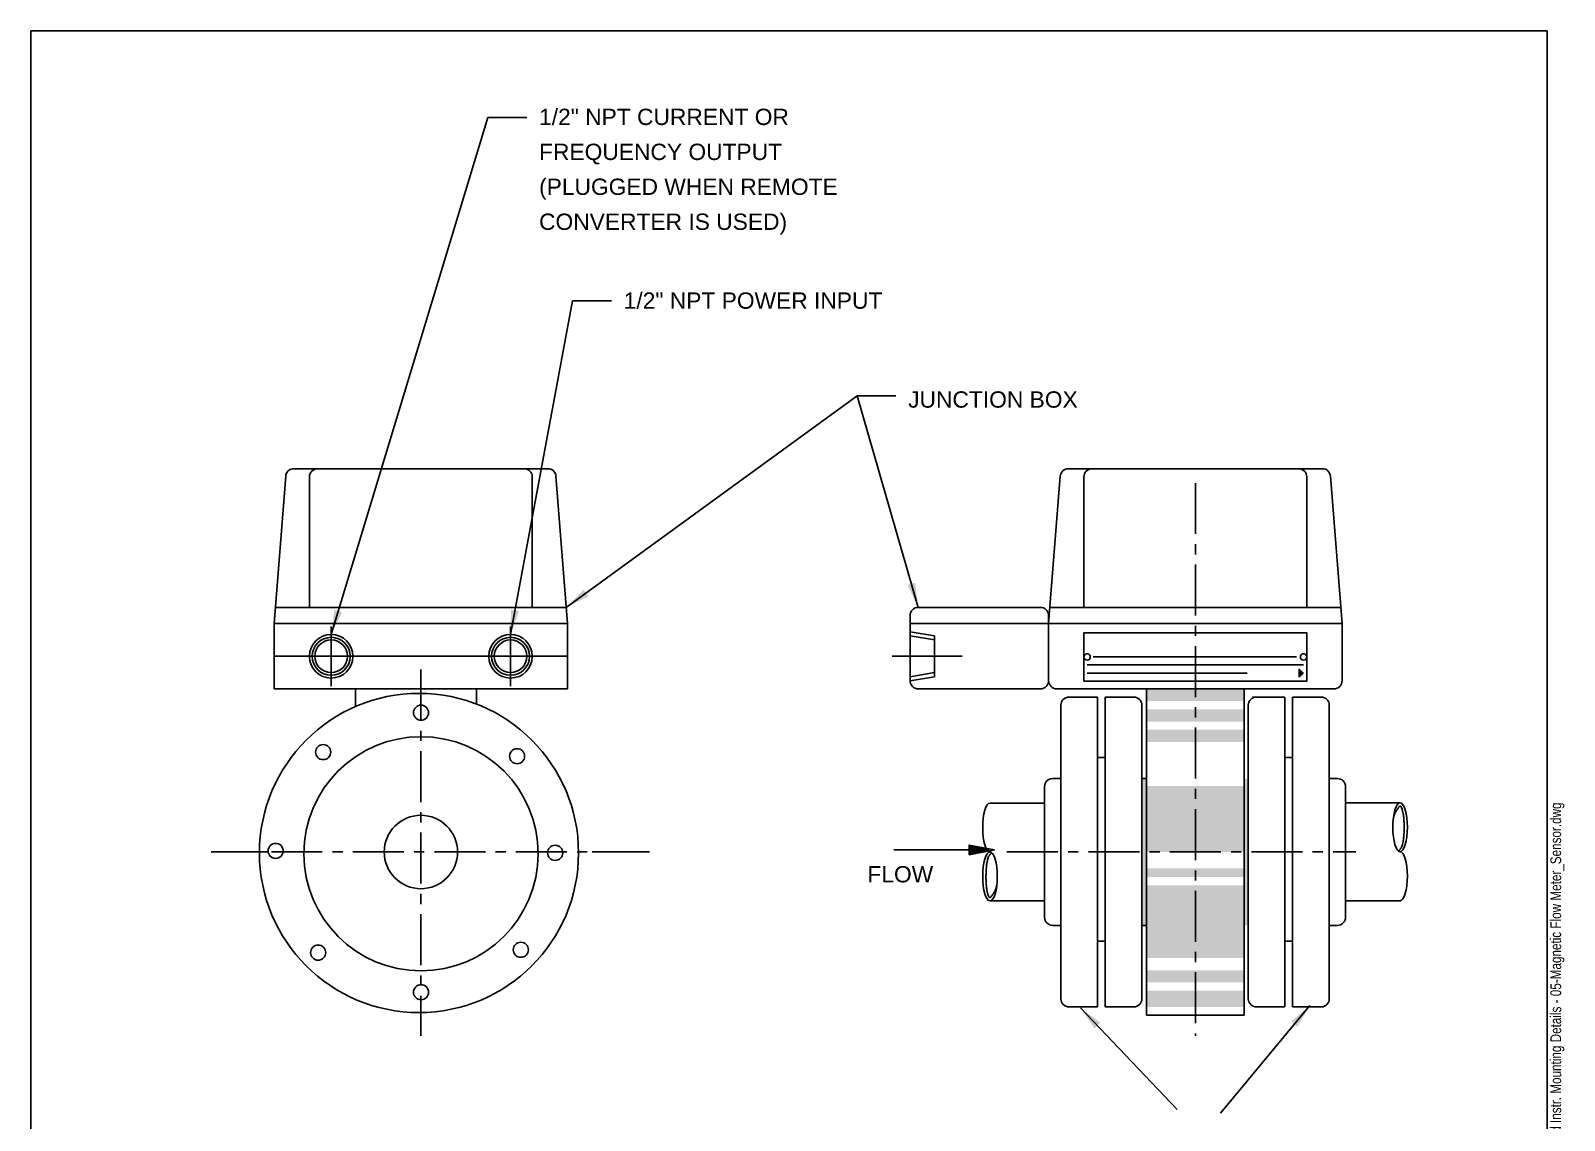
# Model space of a CAD drawing. Header units: millimetres. Extents: x 20 to 208, y 10 to 269.
# Drawn here: x 20 to 208.1, y 135.4 to 269 of the extents above; entities that cross this region are included whole.
import ezdxf
from ezdxf.enums import TextEntityAlignment as Align

# ---------------------------------------------------------------- set-up
doc = ezdxf.new("R2010")
doc.units = ezdxf.units.MM
doc.header["$LTSCALE"] = 5
doc.header["$MEASUREMENT"] = 0
doc.linetypes.add('CENTER', pattern=[2, 1.25, -0.25, 0.25, -0.25])
doc.layers.get('0').update_dxf_attribs({"linetype": 'CONTINUOUS'})
for name, color, linetype in [('BBATXT', 7, 'CONTINUOUS'), ('C-B-TITLE', 7, 'CONTINUOUS'), ('G-ANNO-SYMB', 5, 'CONTINUOUS'), ('N-INST', 4, 'CONTINUOUS')]:
    doc.layers.add(name, color=color, linetype=linetype)
doc.layers.add('N-ANNO-TEXT', color=2, linetype='CONTINUOUS', lineweight=25)
doc.styles.add('_CGS_2-5_NOTES', font='arial.ttf', dxfattribs={"height": 2.5})
doc.styles.add('FILENAME', font='ARIALN.TTF', dxfattribs={"width": 0.95, "height": 2.5})
doc.styles.get("Standard").update_dxf_attribs({"font": 'simplex.shx'})
doc.styles.add('T1_2_5', font='simplex.shx', dxfattribs={"height": 2.5})
doc.dimstyles.new('D1_1$7', dxfattribs={"dimtxt": 1, "dimasz": 3, "dimexe": 1.5, "dimexo": 1, "dimgap": 1.75, "dimtad": 1, "dimdec": 0, "dimdsep": 46, "dimtxsty": 'T1_2_5', "dimcen": 2.5, "dimdle": 1.5, "dimclrd": 256, "dimclrt": 4, "dimadec": 0, "dimazin": 0, "dimtfac": 1, "dimtdec": 0, "dimtofl": 0, "dimtmove": 0, "dimatfit": 3, "dimfxl": 1, "dimtolj": 1, "dimtzin": 0, "dimarcsym": 0})
doc.dimstyles.get("Standard").update_dxf_attribs({"dimtxt": 1, "dimasz": 2.5, "dimexe": 1.5, "dimexo": 2, "dimgap": 1.75, "dimtad": 1, "dimdec": 4, "dimzin": 0, "dimdsep": 46, "dimtxsty": 'Standard', "dimblk": 'OBLIQUE', "dimcen": 2.5, "dimdle": 1.5, "dimclrd": 256, "dimclre": 256, "dimclrt": 256, "dimadec": 0, "dimazin": 0, "dimtfac": 1, "dimtdec": 4, "dimtofl": 0, "dimtmove": 0, "dimatfit": 3, "dimfxl": 1, "dimtolj": 1, "dimtzin": 0, "dimlwd": -1, "dimarcsym": 0})

# ---------------------------------------------------------------- blocks, each defined once
blk = doc.blocks.new('FILE NAME')
at = {"layer": 'C-B-TITLE', "insert": (360.99, 526.17), "char_height": 2.5, "attachment_point": 1, "style": 'FILENAME'}
blk.add_mtext('P:\\\\60318223\\\\500-Deliverables\\\\508-GIS-FIA-STD-CAD Final (Closeout) Issuance\\\\3 - SCIS Design Standards\\\\SCIS Design Standard Manual and Appendices Files\\\\Appendix D-6, A2463-5 Standard Instr. Mounting Details - 05-Magnetic Flow Meter_Sensor.dwg', dxfattribs=at)
blk = doc.blocks.new('_OBLIQUE')
at = {"color": 0, "linetype": 'ByBlock'}
blk.add_line((-0.5, -0.5), (0.5, 0.5), dxfattribs=at)
blk = doc.blocks.new('ARROW')
at = {"color": 0, "linetype": 'ByBlock', "lineweight": -2, "flags": 128}
blk.add_lwpolyline([(-0.000125, 0.000022), (-0.000125, -0.000022), (0, 0), (-0.000125, 0.000022), (-0.000119, 0), (-0.000121, -0.000016), (-0.000027, 0.000001), (-0.000121, 0.000018), (-0.000115, 0), (-0.000115, -0.00001), (-0.00005, 0.000001), (-0.000113, 0.000012), (-0.000112, -0.000007), (-0.000073, 0), (-0.000109, 0.000006), (-0.000106, -0.000003), (-0.000093, 0), (-0.000125, 0)], dxfattribs=at)

msp = doc.modelspace()

# ---------------------------------------------------------------- hatches: boundary and pattern name
at = {"layer": 'N-INST'}
h = msp.add_hatch(color=256, dxfattribs=at)
h.dxf.hatch_style = 2
h.paths.add_polyline_path([(175.61, 189.73), (176.09, 190.21), (175.61, 190.69)])
h = msp.add_hatch(color=256, dxfattribs=at)
h.dxf.hatch_style = 1
h.paths.add_polyline_path([(156.86, 186.78), (168.86, 186.78), (168.86, 188.28), (156.86, 188.28)])
h.paths.add_polyline_path([(168.86, 185.78), (156.86, 185.78), (156.86, 184.28), (168.86, 184.28)])
h.paths.add_polyline_path([(168.86, 183.28), (156.86, 183.28), (156.86, 181.78), (168.86, 181.78)])
h.paths.add_polyline_path([(156.86, 176.36), (156.86, 177.28), (156.36, 177.28), (156.36, 159.28), (156.86, 159.28), (156.86, 155.28), (168.86, 155.28), (168.86, 159.28), (169.36, 159.28), (169.36, 177.28), (168.86, 177.28), (168.86, 176.36)])
h.paths.add_polyline_path([(156.86, 166.26), (156.86, 168.28), (168.86, 168.28), (168.86, 166.26)], flags=16)
h.paths.add_polyline_path([(156.86, 164.21), (156.86, 165.21), (168.86, 165.21), (168.86, 164.21)], flags=16)
h.paths.add_polyline_path([(168.86, 153.78), (156.86, 153.78), (156.86, 152.28), (168.86, 152.28)])
h.paths.add_polyline_path([(168.86, 151.28), (156.86, 151.28), (156.86, 149.28), (168.86, 149.28)])

# ---------------------------------------------------------------- linework, layer by layer
for p, q in [((80.87, 258.36), (76.56, 258.36)), ((91.25, 235.89), (88.38, 235.89)), ((126.13, 224.24), (122.36, 224.24))]:
    msp.add_line(p, q)
at = {"layer": 'G-ANNO-SYMB'}
for p, q in [((20, 269), (20, 10)), ((206, 269), (20, 269)), ((206, 10), (206, 269))]:
    msp.add_line(p, q, dxfattribs=at)
at = {"layer": 'N-ANNO-TEXT', "linetype": 'CENTER'}
for p, q in [((162.86, 213.53), (162.86, 145.74)), ((67.86, 190.65), (67.86, 145.74)), ((49.52, 168.28), (95.89, 168.28)), ((139.74, 168.28), (182.56, 168.28))]:
    msp.add_line(p, q, dxfattribs=at)
at = {"layer": 'N-ANNO-TEXT'}
for p, q in [((56.86, 188.62), (56.86, 195.94)), ((78.86, 188.62), (78.86, 195.94)), ((85.86, 192.28), (49.86, 192.28)), ((134.25, 192.28), (125.67, 192.28)), ((42.14, 168.28), (49.13, 168.28)), ((88.89, 168.28), (95.89, 168.28)), ((125.87, 168.53), (135.71, 168.53))]:
    msp.add_line(p, q, dxfattribs=at)
at = {"layer": 'N-INST'}
for p, q in [((83.44, 215.28), (52.28, 215.28)), ((178.43, 215.28), (147.28, 215.28)), ((49.86, 196.28), (51.29, 214.36)), ((54.19, 198.28), (54.19, 214.28)), ((81.53, 198.28), (81.53, 214.28)), ((85.86, 196.28), (84.43, 214.36)), ((144.86, 196.28), (146.28, 214.36)), ((149.19, 198.28), (149.19, 214.28)), ((176.52, 198.28), (176.52, 214.28)), ((180.86, 196.28), (179.43, 214.36)), ((85.7, 198.28), (50.02, 198.28)), ((128.86, 198.28), (143.86, 198.28)), ((180.7, 198.28), (145.02, 198.28)), ((85.86, 196.28), (49.86, 196.28)), ((49.86, 188.28), (49.86, 196.28)), ((85.86, 188.28), (85.86, 196.28)), ((127.86, 189.28), (127.86, 197.28)), ((180.86, 196.28), (127.86, 196.28)), ((144.86, 189.28), (144.86, 197.28)), ((180.86, 189.28), (180.86, 196.28)), ((127.86, 195.28), (130.86, 194.78)), ((127.86, 194.78), (130.86, 194.28)), ((130.86, 189.78), (130.86, 194.78)), ((150.32, 192.2), (175.25, 192.2)), ((127.86, 189.78), (130.86, 190.28)), ((149.58, 191.22), (176.13, 191.22)), ((149.58, 190.19), (169.21, 190.19)), ((85.86, 188.28), (49.86, 188.28)), ((60.86, 188.28), (74.86, 188.28)), ((127.86, 189.28), (130.86, 189.78)), ((128.86, 188.28), (143.86, 188.28)), ((179.86, 188.28), (145.86, 188.28)), ((156.86, 188.28), (156.86, 148.28)), ((168.86, 188.28), (168.86, 148.28)), ((146.36, 186.28), (146.36, 150.28)), ((150.86, 187.28), (147.36, 187.28)), ((150.86, 187.28), (150.86, 149.28)), ((151.8, 187.28), (151.8, 149.28)), ((151.8, 187.28), (155.3, 187.28)), ((156.3, 186.28), (156.3, 150.28)), ((169.35, 186.28), (169.35, 150.28)), ((169.86, 187.28), (173.36, 187.28)), ((173.85, 187.28), (170.35, 187.28)), ((173.85, 187.28), (173.85, 149.28)), ((174.79, 187.28), (174.79, 149.28)), ((174.79, 187.28), (178.29, 187.28)), ((179.29, 186.28), (179.29, 150.28)), ((145.36, 177.28), (146.36, 177.28)), ((156.3, 177.28), (156.86, 177.28)), ((180.29, 177.28), (179.29, 177.28)), ((144.36, 176.28), (144.36, 160.28)), ((181.29, 176.28), (181.29, 160.28)), ((144.36, 174.28), (137.67, 174.28)), ((181.29, 174.31), (187.97, 174.31)), ((144.36, 162.28), (137.67, 162.28)), ((181.29, 162.31), (187.97, 162.31)), ((145.36, 159.28), (146.36, 159.28)), ((156.3, 159.28), (156.86, 159.28)), ((180.29, 159.28), (179.29, 159.28)), ((150.86, 149.28), (147.36, 149.28)), ((151.8, 149.28), (155.3, 149.28)), ((173.85, 149.28), (170.35, 149.28)), ((174.79, 149.28), (178.29, 149.28)), ((156.86, 148.28), (168.86, 148.28))]:
    msp.add_line(p, q, dxfattribs=at)
at = {"layer": 'N-INST', "flags": 128}
for points in [[(149.19, 189.24), (176.52, 189.24), (176.52, 195.16), (149.19, 195.16)], [(175.61, 189.73), (176.09, 190.21), (175.61, 190.69), (175.61, 189.73)]]:
    msp.add_lwpolyline(points, close=True, dxfattribs=at)
at = {"layer": 'N-INST'}
for points in [[(59.84, 186.11), (59.84, 188.28)], [(74.68, 188.28), (74.68, 186.42)]]:
    msp.add_lwpolyline(points, dxfattribs=at)
for points in [[(150.85, 179.87), (151.79, 179.87), (151.79, 157.35), (150.85, 157.35)], [(174.79, 179.87), (173.85, 179.87), (173.85, 157.35), (174.79, 157.35)]]:
    msp.add_lwpolyline(points, close=True, dxfattribs=at)
for centre, radius in [((56.86, 192.28), 2.67), ((56.86, 192.28), 2.33), ((56.86, 192.28), 2), ((78.86, 192.28), 2.67), ((78.86, 192.28), 2.33), ((78.86, 192.28), 2), ((149.58, 192.2), 0.393), ((176.13, 192.2), 0.393), ((67.63, 168.16), 19.57), ((67.88, 185.36), 0.926), ((67.88, 168.06), 14.36), ((55.88, 180.53), 0.926), ((79.66, 180.02), 0.926), ((67.86, 168.28), 4.5), ((50.05, 168.41), 0.926), ((84.33, 168.18), 0.926), ((55.26, 155.94), 0.926), ((80.12, 156.29), 0.926), ((67.88, 151.08), 0.926)]:
    msp.add_circle(centre, radius, dxfattribs=at)
at = {"layer": 'N-INST', "extrusion": (0, 0, -1)}
for centre, start, end in [((-52.28, 214.28), 4.514, 90), ((-55.19, 214.28), 0, 90), ((-83.44, 214.28), 90, 175.486), ((-147.28, 214.28), 4.514, 90), ((-150.19, 214.28), 0, 90), ((-178.43, 214.28), 90, 175.486), ((-128.86, 197.28), 0, 90), ((-128.86, 189.28), 270, 0), ((-145.86, 189.28), 270, 0), ((-147.36, 186.28), 0, 90), ((-155.3, 186.28), 90, 180), ((-170.35, 186.28), 0, 90), ((-178.29, 186.28), 90, 180), ((-145.36, 176.28), 0, 90), ((-180.29, 176.28), 90, 180)]:
    msp.add_arc(centre, 1, start, end, dxfattribs=at)
at = {"layer": 'N-INST'}
for centre, start, end in [((80.53, 214.28), 0, 90), ((175.52, 214.28), 0, 90), ((143.86, 197.28), 0, 90), ((143.86, 189.28), 270, 0), ((179.86, 189.28), 270, 0), ((145.36, 160.28), 180, 270), ((180.29, 160.28), 270, 0), ((147.36, 150.28), 180, 270), ((155.3, 150.28), 270, 0), ((170.35, 150.28), 180, 270), ((178.29, 150.28), 270, 0)]:
    msp.add_arc(centre, 1, start, end, dxfattribs=at)
for centre, major_axis in [((137.67, 171.28), (0, -3)), ((187.97, 165.31), (0, 3))]:
    msp.add_ellipse(centre, major_axis=major_axis, ratio=0.297945, start_param=3.141593, end_param=6.283185, dxfattribs=at)
for centre, major_axis in [((187.97, 171.31), (0, 3)), ((137.67, 165.28), (0, -3))]:
    msp.add_ellipse(centre, major_axis=major_axis, ratio=0.297945, dxfattribs=at)
for points in [[(187.13, 172.28), (187.15, 172.39), (187.17, 172.51), (187.2, 172.62), (187.22, 172.72), (187.26, 172.82), (187.3, 172.92), (187.34, 173.02), (187.39, 173.12), (187.45, 173.21), (187.51, 173.32), (187.57, 173.42), (187.64, 173.52), (187.7, 173.61), (187.76, 173.7), (187.82, 173.79), (188.09, 174.25), (188.35, 173.57), (188.44, 172.14), (188.53, 170.7), (188.41, 169.35), (188.13, 168.85), (188.09, 168.78), (188.04, 168.72), (188, 168.65), (187.96, 168.6), (187.92, 168.56), (187.87, 168.52), (187.83, 168.49), (187.79, 168.45), (187.75, 168.41)], [(138.51, 164.31), (138.49, 164.2), (138.47, 164.09), (138.44, 163.97), (138.42, 163.87), (138.38, 163.77), (138.34, 163.67), (138.3, 163.57), (138.26, 163.47), (138.2, 163.38), (138.13, 163.28), (138.07, 163.18), (138, 163.08), (137.94, 162.99), (137.88, 162.9), (137.82, 162.81), (137.55, 162.34), (137.29, 163.02), (137.2, 164.46), (137.11, 165.89), (137.24, 167.25), (137.51, 167.74), (137.55, 167.81), (137.6, 167.88), (137.65, 167.95), (137.68, 167.99), (137.73, 168.03), (137.77, 168.07), (137.81, 168.11), (137.85, 168.14), (137.9, 168.18)]]:
    msp.add_rational_spline(points, [1, 1, 1, 1, 1, 1, 1, 1, 1, 1, 1, 1, 1, 1, 1, 1, 0.806735007111, 0.806735007111, 1, 0.806735007111, 0.806735007111, 1, 1, 1, 1, 1, 1, 1, 1, 1, 1], degree=3, knots=[0, 0, 0, 0, 0.068747, 0.068747, 0.068747, 0.131833, 0.131833, 0.131833, 0.197193, 0.197193, 0.197193, 0.268687, 0.268687, 0.268687, 0.333333, 0.333333, 0.333333, 0.5, 0.5, 0.5, 0.666667, 0.666667, 0.666667, 0.806366, 0.806366, 0.806366, 0.904455, 0.904455, 0.904455, 1, 1, 1, 1], dxfattribs=at)

# ---------------------------------------------------------------- block references
at = {"layer": 'BBATXT', "xscale": 0.7273500000000013, "yscale": 0.5273499999999984, "zscale": 0.6273500000000001, "rotation": 90}
msp.add_blockref('FILE NAME', (483.88, -252.4), dxfattribs=at)
at = {"layer": 'N-ANNO-TEXT', "xscale": 24760, "yscale": -27045.45454545454, "zscale": 1000}
msp.add_blockref('ARROW', (138.21, 168.53), dxfattribs=at)

# ---------------------------------------------------------------- texts
at = {"layer": 'N-ANNO-TEXT', "style": '_CGS_2-5_NOTES'}
for s, p in [('1/2" NPT CURRENT OR', (82.36, 257.43)), ('FREQUENCY OUTPUT', (82.36, 253.14)), ('(PLUGGED WHEN REMOTE', (82.36, 248.86)), ('CONVERTER IS USED)', (82.36, 244.57)), ('1/2" NPT POWER INPUT', (92.74, 234.9)), ('JUNCTION BOX', (127.63, 222.77))]:
    msp.add_text(s, height=2, dxfattribs=at).set_placement(p)
msp.add_text('FLOW', height=2, dxfattribs=at).set_placement((122.63, 166.55), align=Align.TOP_LEFT)

# ---------------------------------------------------------------- leaders
at = {"layer": 'N-ANNO-TEXT'}
for points in [[(56.86, 194.95), (76.09, 258.36), (80.87, 258.36)], [(78.86, 194.95), (86.47, 235.89), (91.25, 235.89)], [(85.7, 198.28), (121.36, 224.24), (126.13, 224.24)], [(128.86, 198.28), (121.36, 224.24), (126.13, 224.24)]]:
    msp.add_leader(points, dimstyle='D1_1$7', dxfattribs=at)
for points in [[(148.77, 149.17), (160.63, 136.72)], [(176.9, 149.47), (165.95, 136.26)]]:
    msp.add_leader(points, dimstyle='Standard', override={"dimtxt": 3, "dimasz": 3, "dimexe": 2, "dimexo": 2, "dimgap": 2, "dimtad": 0, "dimtih": 0, "dimtoh": 0, "dimtsz": 1, "dimcen": 2, "dimdle": 2, "dimclrd": 256, "dimclre": 256, "dimclrt": 7, "dimtix": 1, "dimtofl": 1}, dxfattribs=at)

doc.saveas('drawing.dxf')
